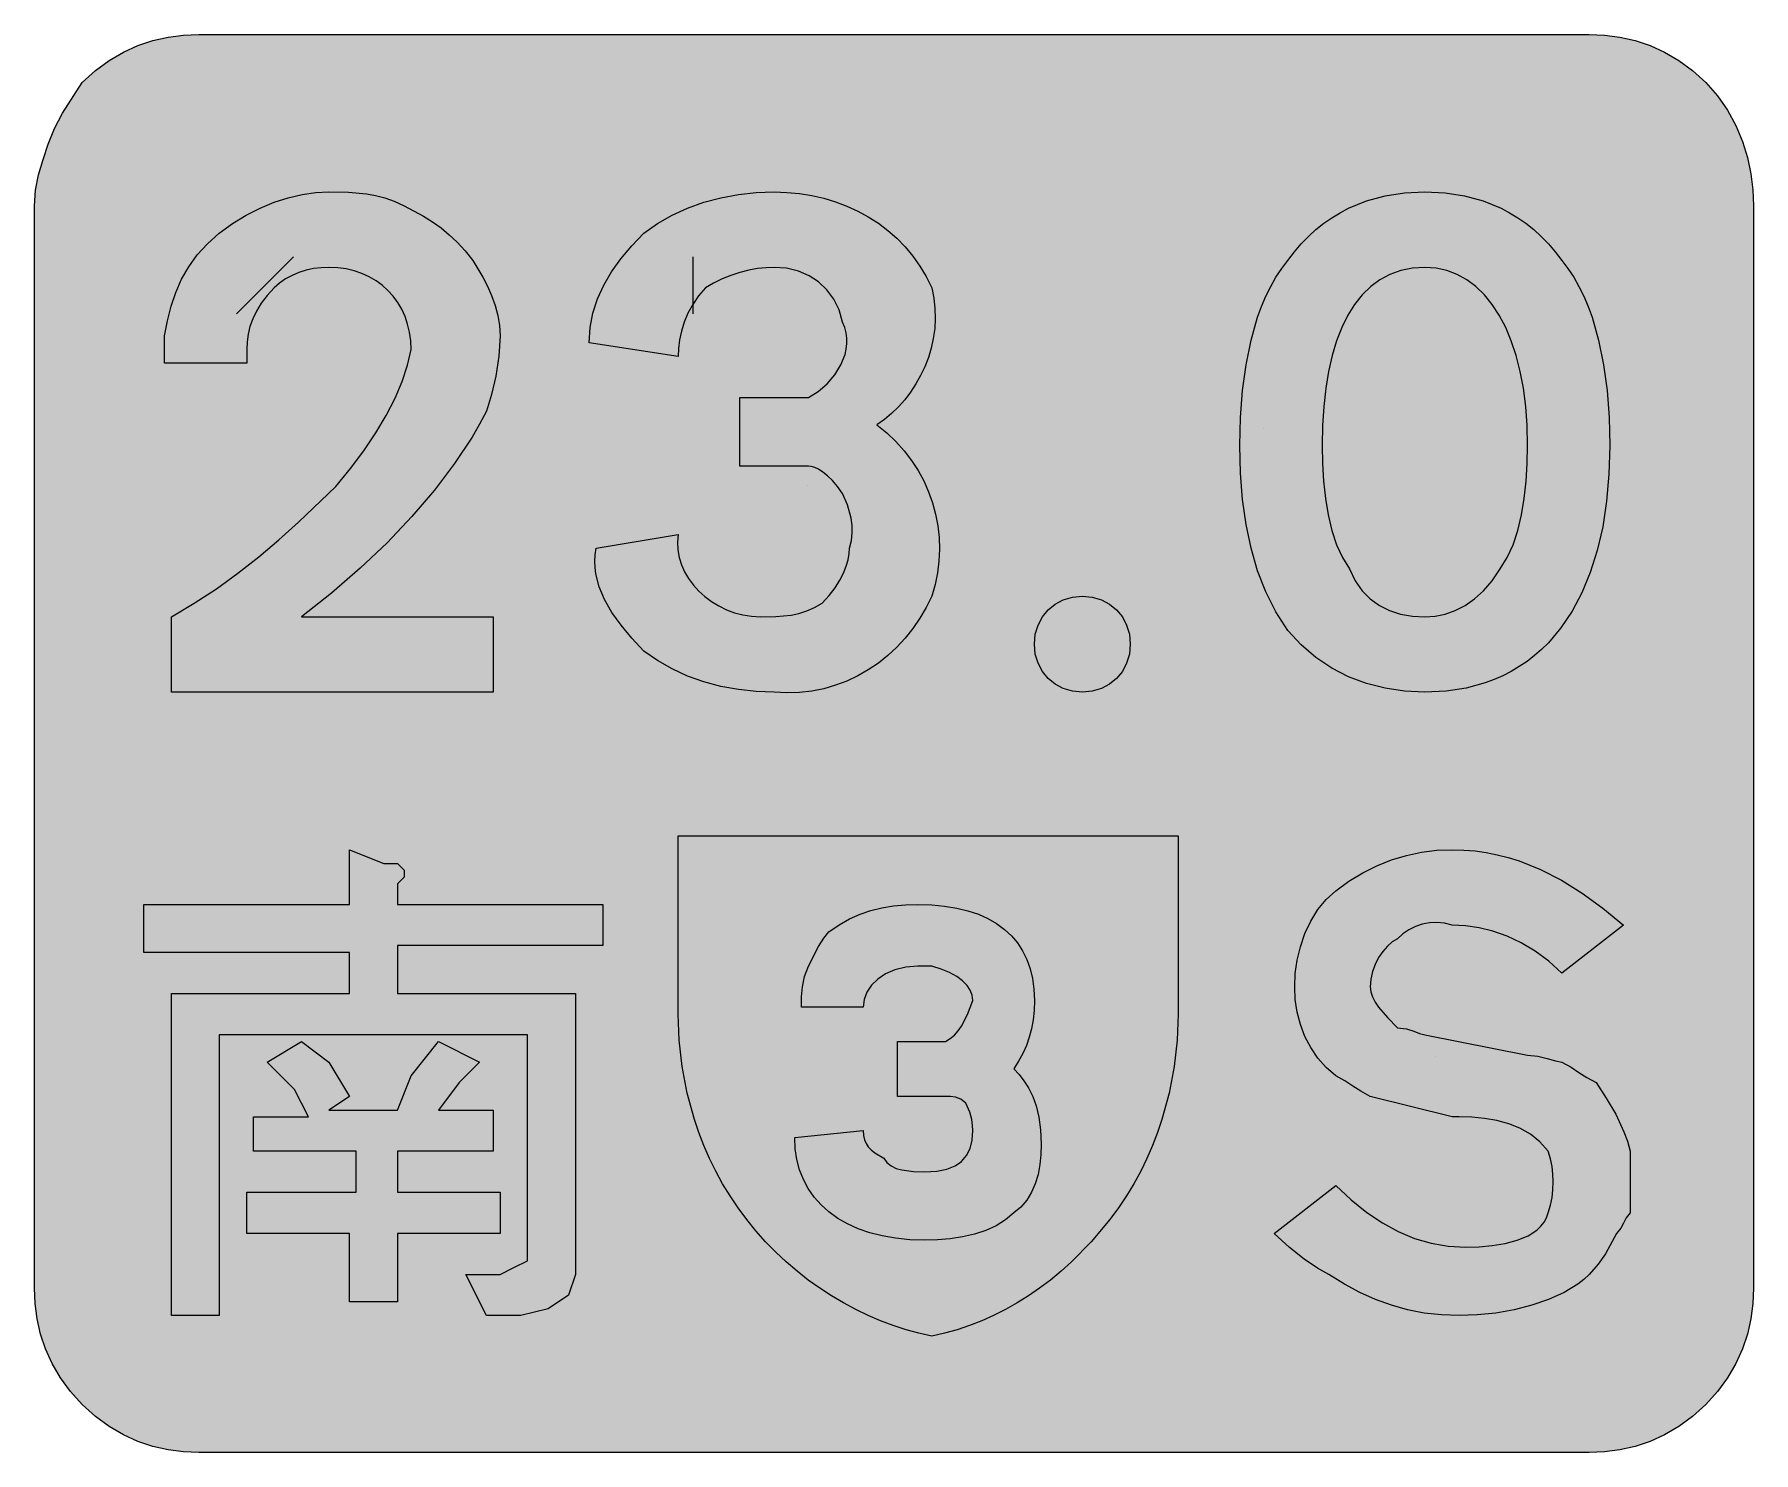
# Model space of a CAD drawing. Header units: metres. Extents: x 133 to 434, y 12 to 260.
import ezdxf

# ---------------------------------------------------------------- set-up
doc = ezdxf.new("R2010")
doc.units = ezdxf.units.M
for name, color, linetype, true_color in [('FILL_BLACK_000000', 7, 'Continuous', 0x000000), ('FILL_BLUE_0000FF', 7, 'Continuous', 0x0000ff), ('FILL_WHITE_FFFFFF', 7, 'Continuous', 0xffffff), ('FILL_YELLOW_FFFF00', 7, 'Continuous', 0xffff00), ('STROKE_WHITE_FFFFFF', 7, 'Continuous', 0xffffff)]:
    doc.layers.add(name, color=color, linetype=linetype, true_color=true_color)

msp = doc.modelspace()

# ---------------------------------------------------------------- hatches: boundary and pattern name
at = {"layer": 'FILL_BLACK_000000', "true_color": 0x000000}
h = msp.add_hatch(color=7, dxfattribs=at)
h.dxf.hatch_style = 1
h.paths.add_polyline_path([(286.42, 48.8), (283.94, 49.05), (281.6, 49.46), (279.41, 50.01), (277.38, 50.72), (275.51, 51.57), (273.8, 52.55), (272.25, 53.67), (270.87, 54.91), (269.67, 56.28), (268.64, 57.76), (267.79, 59.35), (267.12, 61.05), (266.64, 62.85), (266.35, 64.74), (266.25, 66.72), (278.25, 67.92), (278.31, 67.07), (278.48, 66.33), (278.76, 65.66), (279.15, 65.07), (279.66, 64.53), (280.28, 64.04), (281.85, 63.12), (282.41, 62.33), (283.14, 61.73), (284.02, 61.31), (285, 61.02), (287.08, 60.76), (289.05, 60.72), (291.13, 60.83), (292.89, 61.17), (294.34, 61.73), (295.5, 62.52), (296.37, 63.53), (296.98, 64.77), (297.34, 66.23), (297.45, 67.92), (297.43, 68.84), (297.3, 69.87), (296.94, 71.13), (296.25, 72.72), (295.35, 73.41), (294.45, 73.77), (293.55, 73.9), (292.65, 73.92), (284.25, 73.92), (284.25, 83.52), (292.65, 83.52), (293.5, 84.03), (294.24, 84.64), (294.91, 85.38), (295.5, 86.22), (296.53, 88.24), (297.45, 90.72), (297.34, 91.62), (297, 92.5), (296.44, 93.36), (295.65, 94.17), (294.64, 94.93), (293.4, 95.61), (291.94, 96.22), (290.25, 96.72), (287.85, 96.72), (285.71, 96.56), (283.82, 96.1), (282.18, 95.39), (280.8, 94.47), (279.71, 93.38), (278.91, 92.16), (278.42, 90.86), (278.25, 89.52), (267.45, 89.52), (267.47, 91.32), (267.6, 93.12), (267.96, 94.92), (268.65, 96.72), (270.45, 100.17), (271.35, 101.61), (272.25, 102.72), (274.05, 103.96), (275.87, 104.99), (277.71, 105.82), (279.6, 106.47), (281.54, 106.95), (283.56, 107.28), (285.65, 107.46), (287.85, 107.52), (290.25, 107.45), (292.52, 107.24), (294.63, 106.9), (296.61, 106.41), (298.43, 105.8), (300.11, 105.05), (301.63, 104.18), (303, 103.17), (304.22, 102.04), (305.28, 100.78), (306.18, 99.4), (306.92, 97.9), (307.5, 96.28), (307.91, 94.54), (308.17, 92.69), (308.25, 90.72), (308.19, 88.97), (308.03, 87.33), (307.74, 85.76), (307.35, 84.27), (306.84, 82.83), (306.23, 81.44), (305.49, 80.07), (304.65, 78.72), (305.55, 77.76), (306.41, 76.66), (307.22, 75.39), (307.95, 73.92), (308.56, 72.23), (309.04, 70.28), (309.34, 68.06), (309.45, 65.52), (309.39, 63.72), (309.21, 61.96), (308.88, 60.25), (308.4, 58.62), (307.75, 57.11), (306.92, 55.73), (305.89, 54.53), (304.65, 53.52), (303.19, 52.28), (301.54, 51.25), (299.71, 50.42), (297.75, 49.77), (295.67, 49.29), (293.51, 48.96), (291.3, 48.78), (289.05, 48.72), (286.42, 48.8)])
at = {"layer": 'FILL_BLUE_0000FF', "true_color": 0x0000ff}
h = msp.add_hatch(color=7, dxfattribs=at)
h.dxf.hatch_style = 1
h.paths.add_polyline_path([(405.45, 259.92), (408.15, 259.81), (410.83, 259.45), (413.49, 258.84), (416.1, 257.97), (418.66, 256.81), (421.14, 255.36), (423.55, 253.6), (425.85, 251.52), (427.93, 249.16), (429.69, 246.63), (431.14, 243.95), (432.3, 241.17), (433.17, 238.34), (433.78, 235.49), (434.14, 232.67), (434.25, 229.92), (434.25, 40.32), (434.14, 37.62), (433.78, 34.94), (433.17, 32.28), (432.3, 29.67), (431.14, 27.11), (429.69, 24.63), (427.93, 22.22), (425.85, 19.92), (423.55, 17.84), (421.14, 16.08), (418.66, 14.63), (416.1, 13.47), (413.49, 12.6), (410.83, 11.99), (408.15, 11.63), (405.45, 11.52), (161.85, 11.52), (159.15, 11.63), (156.47, 11.99), (153.81, 12.6), (151.2, 13.47), (148.64, 14.63), (146.16, 16.08), (143.75, 17.84), (141.45, 19.92), (139.37, 22.22), (137.61, 24.63), (136.16, 27.11), (135, 29.67), (134.13, 32.28), (133.52, 34.94), (133.16, 37.62), (133.05, 40.32), (133.05, 229.92), (133.26, 232.62), (133.8, 235.32), (134.57, 238.02), (135.45, 240.72), (136.56, 243.42), (138, 246.12), (141.45, 251.52), (143.75, 253.6), (146.16, 255.36), (148.64, 256.81), (151.2, 257.97), (153.81, 258.84), (156.47, 259.45), (159.15, 259.81), (161.85, 259.92), (405.45, 259.92)])
at = {"layer": 'FILL_WHITE_FFFFFF', "true_color": 0xffffff}
h = msp.add_hatch(color=7, dxfattribs=at)
h.dxf.hatch_style = 1
h.paths.add_polyline_path([(155.85, 202.32), (155.85, 207.12), (156.36, 209.76), (157.01, 212.29), (157.83, 214.71), (158.85, 217.02), (160.09, 219.21), (161.59, 221.29), (163.36, 223.26), (165.45, 225.12), (167.75, 226.81), (170.14, 228.27), (172.58, 229.51), (175.05, 230.52), (177.52, 231.31), (179.96, 231.87), (182.35, 232.21), (184.65, 232.32), (188.06, 232.28), (191.25, 232.02), (192.83, 231.73), (194.44, 231.31), (196.1, 230.71), (197.85, 229.92), (201.24, 228.08), (202.81, 227.09), (204.3, 226.02), (205.74, 224.83), (207.13, 223.51), (208.5, 222.01), (209.85, 220.32), (211.61, 217.41), (212.42, 215.83), (213.15, 214.17), (213.76, 212.46), (214.24, 210.7), (214.54, 208.92), (214.65, 207.12), (214.44, 203.54), (213.9, 200.07), (213.13, 196.83), (212.25, 193.92), (211.06, 191.66), (209.73, 189.37), (206.68, 184.75), (203.16, 180.1), (199.2, 175.47), (194.85, 170.89), (190.14, 166.41), (185.13, 162.08), (179.85, 157.92), (213.45, 157.92), (213.45, 144.72), (157.05, 144.72), (157.05, 157.92), (161.04, 160.28), (164.93, 162.83), (168.69, 165.56), (172.35, 168.42), (175.89, 171.4), (179.33, 174.46), (185.85, 180.72), (188.44, 183.87), (190.78, 187), (192.87, 190.11), (194.7, 193.17), (196.24, 196.18), (197.49, 199.11), (198.43, 201.97), (199.05, 204.72), (198.98, 206.27), (198.78, 207.75), (198.44, 209.17), (197.98, 210.51), (197.4, 211.78), (196.71, 212.97), (195.91, 214.07), (195, 215.07), (194, 215.98), (192.9, 216.78), (191.71, 217.47), (190.44, 218.05), (189.1, 218.51), (187.68, 218.85), (186.2, 219.05), (184.65, 219.12), (183.3, 219.06), (181.97, 218.89), (180.66, 218.61), (179.4, 218.22), (178.19, 217.71), (177.06, 217.09), (176, 216.36), (175.05, 215.52), (173.81, 214.17), (172.78, 212.82), (171.95, 211.47), (171.3, 210.12), (170.82, 208.77), (170.49, 207.42), (170.31, 206.07), (170.25, 204.72), (170.25, 202.32), (155.85, 202.32)])
h = msp.add_hatch(color=7, dxfattribs=at)
h.dxf.hatch_style = 1
h.paths.add_polyline_path([(256.65, 184.32), (256.65, 196.32), (266.25, 196.32), (267.45, 196.32), (268.65, 196.32), (270.38, 197.38), (271.95, 198.72), (273.29, 200.29), (274.35, 202.02), (275.07, 203.87), (275.29, 204.81), (275.4, 205.77), (275.4, 206.73), (275.28, 207.67), (275.03, 208.61), (274.65, 209.52), (274.04, 211.66), (273.11, 213.55), (271.91, 215.19), (270.45, 216.57), (268.77, 217.66), (266.89, 218.46), (264.84, 218.95), (262.65, 219.12), (261.25, 219.06), (259.76, 218.89), (258.22, 218.61), (256.65, 218.22), (255.08, 217.71), (253.54, 217.09), (252.05, 216.36), (250.65, 215.52), (249.41, 214.12), (248.38, 212.63), (247.55, 211.09), (246.9, 209.52), (246.42, 207.95), (246.09, 206.41), (245.91, 204.92), (245.85, 203.52), (230.25, 205.92), (230.42, 208.57), (230.91, 211.11), (231.71, 213.58), (232.8, 215.97), (234.18, 218.31), (235.82, 220.6), (237.71, 222.87), (239.85, 225.12), (242.21, 226.81), (244.76, 228.27), (247.49, 229.51), (250.35, 230.52), (253.33, 231.31), (256.39, 231.87), (259.5, 232.21), (262.65, 232.32), (264.88, 232.25), (267.08, 232.04), (269.24, 231.7), (271.35, 231.21), (273.4, 230.6), (275.39, 229.85), (277.31, 228.98), (279.15, 227.97), (280.91, 226.84), (282.57, 225.58), (284.14, 224.2), (285.6, 222.7), (286.95, 221.08), (288.18, 219.34), (289.28, 217.49), (290.25, 215.52), (290.62, 213.72), (290.82, 211.93), (290.87, 210.15), (290.78, 208.39), (290.54, 206.67), (290.17, 204.97), (289.67, 203.32), (289.05, 201.72), (288.32, 200.17), (287.48, 198.69), (286.55, 197.28), (285.53, 195.94), (284.42, 194.69), (283.23, 193.54), (281.97, 192.48), (280.65, 191.52), (282.38, 190.12), (283.97, 188.61), (285.41, 187), (286.71, 185.31), (287.86, 183.55), (288.86, 181.71), (289.7, 179.82), (290.4, 177.87), (290.94, 175.88), (291.33, 173.86), (291.55, 171.81), (291.62, 169.75), (291.52, 167.68), (291.26, 165.61), (290.84, 163.56), (290.25, 161.52), (289.28, 159.54), (288.18, 157.65), (286.95, 155.86), (285.6, 154.17), (284.14, 152.6), (282.57, 151.14), (280.91, 149.81), (279.15, 148.62), (277.31, 147.57), (275.39, 146.66), (273.4, 145.91), (271.35, 145.32), (269.24, 144.9), (267.08, 144.65), (264.88, 144.59), (262.65, 144.72), (259.5, 144.83), (256.39, 145.17), (253.33, 145.73), (250.35, 146.52), (247.49, 147.53), (244.76, 148.77), (242.21, 150.23), (239.85, 151.92), (237.72, 154.17), (235.84, 156.42), (234.24, 158.67), (232.95, 160.92), (232, 163.17), (231.41, 165.42), (231.27, 166.54), (231.22, 167.67), (231.28, 168.79), (231.45, 169.92), (245.85, 172.32), (245.72, 170.97), (245.78, 169.63), (246.01, 168.32), (246.41, 167.03), (246.97, 165.79), (247.66, 164.6), (248.5, 163.47), (249.45, 162.42), (250.52, 161.45), (251.69, 160.58), (252.95, 159.81), (254.29, 159.16), (255.7, 158.63), (257.17, 158.24), (258.69, 158), (260.25, 157.92), (262.95, 157.96), (265.65, 158.22), (267, 158.51), (268.35, 158.93), (269.7, 159.53), (271.05, 160.32), (272.29, 161.67), (273.32, 163), (274.15, 164.31), (274.8, 165.57), (275.28, 166.78), (275.61, 167.91), (275.79, 168.97), (275.85, 169.92), (276.19, 171.27), (276.34, 172.6), (276.31, 173.91), (276.15, 175.17), (275.51, 177.51), (274.65, 179.52), (273.75, 180.76), (272.87, 181.79), (272.01, 182.62), (271.2, 183.27), (270.44, 183.75), (269.76, 184.08), (269.15, 184.26), (268.65, 184.32), (256.65, 184.32)])
h = msp.add_hatch(color=7, dxfattribs=at)
h.dxf.hatch_style = 1
h.paths.add_polyline_path([(344.72, 197.54), (345.33, 202.07), (346.2, 206.37), (347.36, 210.38), (348.04, 212.27), (348.81, 214.08), (349.65, 215.79), (350.57, 217.4), (351.57, 218.91), (352.65, 220.32), (353.8, 221.84), (355.01, 223.25), (356.27, 224.55), (357.58, 225.74), (358.94, 226.83), (360.35, 227.81), (361.8, 228.69), (363.3, 229.47), (364.84, 230.15), (366.42, 230.74), (369.69, 231.63), (373.11, 232.15), (376.65, 232.32), (380.19, 232.15), (383.61, 231.63), (386.88, 230.74), (388.46, 230.15), (390, 229.47), (391.5, 228.69), (392.95, 227.81), (394.36, 226.83), (395.72, 225.74), (397.03, 224.55), (398.29, 223.25), (399.5, 221.84), (400.65, 220.32), (401.73, 218.91), (402.73, 217.4), (403.65, 215.79), (404.49, 214.08), (405.26, 212.27), (405.94, 210.38), (407.1, 206.37), (407.97, 202.07), (408.58, 197.54), (408.94, 192.81), (409.05, 187.92), (408.91, 182.89), (408.49, 178.14), (407.81, 173.68), (406.86, 169.53), (405.64, 165.67), (404.18, 162.12), (402.46, 158.89), (400.5, 155.97), (398.3, 153.38), (397.11, 152.2), (395.87, 151.11), (394.56, 150.1), (393.2, 149.18), (391.79, 148.34), (390.32, 147.59), (388.79, 146.92), (387.22, 146.34), (383.9, 145.44), (380.38, 144.9), (376.65, 144.72), (373.11, 144.89), (369.69, 145.39), (366.42, 146.24), (363.3, 147.42), (360.35, 148.94), (357.58, 150.79), (355.01, 152.99), (352.65, 155.52), (350.57, 158.78), (348.81, 162.27), (347.36, 165.98), (346.2, 169.92), (345.33, 174.08), (344.72, 178.47), (344.36, 183.08), (344.25, 187.92), (344.36, 192.81), (344.72, 197.54)])
h.paths.add_polyline_path([(380.23, 158.39), (381.99, 159), (383.7, 159.87), (385.36, 161.03), (386.94, 162.48), (388.45, 164.24), (389.85, 166.32), (391.09, 168.28), (392.12, 170.54), (392.95, 173.05), (393.6, 175.77), (394.08, 178.66), (394.41, 181.68), (394.59, 184.78), (394.65, 187.92), (394.57, 191.43), (394.32, 194.77), (393.91, 197.93), (393.36, 200.89), (392.65, 203.66), (391.8, 206.23), (390.82, 208.58), (389.7, 210.72), (388.46, 212.63), (387.09, 214.31), (385.61, 215.75), (384.02, 216.94), (382.32, 217.89), (380.52, 218.57), (378.63, 218.98), (376.65, 219.12), (374.47, 218.98), (372.43, 218.57), (370.53, 217.89), (368.78, 216.94), (367.16, 215.75), (365.68, 214.31), (364.35, 212.63), (363.15, 210.72), (362.1, 208.58), (361.18, 206.23), (360.41, 203.66), (359.78, 200.89), (359.28, 197.93), (358.93, 194.77), (358.72, 191.43), (358.65, 187.92), (358.71, 184.78), (358.89, 181.68), (359.22, 178.66), (359.7, 175.77), (360.35, 173.05), (361.18, 170.54), (362.21, 168.28), (363.45, 166.32), (364.46, 164.24), (365.68, 162.48), (367.1, 161.03), (368.7, 159.87), (370.47, 159), (372.39, 158.39), (374.46, 158.03), (376.65, 157.92), (378.45, 158.03), (380.23, 158.39)], flags=16)
h = msp.add_hatch(color=7, dxfattribs=at)
h.dxf.hatch_style = 1
h.paths.add_polyline_path([(324.89, 151.38), (324.41, 149.78), (323.66, 148.35), (322.65, 147.12), (321.42, 146.11), (319.99, 145.36), (318.39, 144.88), (316.65, 144.72), (314.91, 144.88), (313.31, 145.36), (311.88, 146.11), (310.65, 147.12), (309.64, 148.35), (308.89, 149.78), (308.41, 151.38), (308.25, 153.12), (308.41, 154.86), (308.89, 156.46), (309.64, 157.89), (310.65, 159.12), (311.88, 160.13), (313.31, 160.88), (314.91, 161.36), (316.65, 161.52), (318.39, 161.36), (319.99, 160.88), (321.42, 160.13), (322.65, 159.12), (323.66, 157.89), (324.41, 156.46), (324.89, 154.86), (325.05, 153.12), (324.89, 151.38)])
h = msp.add_hatch(color=7, dxfattribs=at)
h.dxf.hatch_style = 1
h.paths.add_polyline_path([(194.25, 114.72), (196.65, 114.72), (197.85, 113.52), (197.85, 112.32), (196.65, 111.12), (196.65, 107.52), (232.65, 107.52), (232.65, 100.32), (196.65, 100.32), (196.65, 91.92), (227.85, 91.92), (227.85, 46.32), (227.85, 42.72), (226.65, 39.12), (223.05, 36.72), (218.25, 35.52), (212.25, 35.52), (208.65, 42.72), (214.65, 42.72), (217.05, 43.92), (219.45, 45.12), (219.45, 46.32), (219.45, 48.72), (219.45, 84.72), (165.45, 84.72), (165.45, 35.52), (157.05, 35.52), (157.05, 91.92), (188.25, 91.92), (188.25, 99.12), (152.25, 99.12), (152.25, 107.52), (188.25, 107.52), (188.25, 117.12), (194.25, 114.72)])
h = msp.add_hatch(color=7, dxfattribs=at)
h.dxf.hatch_style = 1
h.paths.add_polyline_path([(394.65, 81.12), (396.43, 80.93), (398.1, 80.52), (399.54, 80.11), (400.65, 79.92), (402.26, 79.02), (403.65, 78.12), (405.04, 77.22), (406.65, 76.32), (408.43, 73.6), (410.1, 70.77), (411.54, 67.71), (412.15, 66.07), (412.65, 64.32), (412.65, 61.92), (412.65, 60.72), (412.65, 59.52), (412.65, 58.32), (412.65, 57.12), (412.65, 53.52), (411.94, 52.62), (411.45, 51.72), (410.96, 50.82), (410.25, 49.92), (408.3, 46.32), (407.04, 44.52), (405.45, 42.72), (404.5, 41.85), (403.44, 41.03), (401.04, 39.57), (398.34, 38.33), (395.4, 37.32), (392.29, 36.53), (389.08, 35.97), (385.84, 35.63), (382.65, 35.52), (379.55, 35.63), (376.56, 35.97), (373.64, 36.53), (370.8, 37.32), (368.01, 38.33), (365.27, 39.57), (362.55, 41.03), (359.85, 42.72), (357.84, 43.84), (355.5, 45.42), (352.93, 47.44), (350.25, 49.92), (361.05, 58.32), (363.75, 55.79), (366.47, 53.59), (369.21, 51.74), (372, 50.22), (374.84, 49.04), (377.76, 48.19), (380.75, 47.69), (383.85, 47.52), (386.14, 47.58), (388.46, 47.78), (390.73, 48.15), (392.85, 48.72), (394.75, 49.51), (395.59, 50), (396.34, 50.56), (396.99, 51.18), (397.53, 51.88), (397.96, 52.66), (398.25, 53.52), (398.64, 54.87), (398.93, 56.22), (399.09, 57.57), (399.15, 58.92), (399.09, 60.27), (398.93, 61.62), (398.64, 62.97), (398.25, 64.32), (396.79, 65.96), (395.14, 67.28), (393.31, 68.33), (391.35, 69.12), (389.27, 69.69), (387.11, 70.06), (384.9, 70.26), (382.65, 70.32), (381.45, 70.32), (367.05, 73.92), (365.44, 74.82), (364.05, 75.72), (362.66, 76.62), (361.05, 77.52), (359.36, 78.98), (357.9, 80.63), (356.66, 82.46), (355.65, 84.42), (354.86, 86.5), (354.3, 88.66), (353.96, 90.87), (353.85, 93.12), (353.96, 95.42), (354.3, 97.77), (354.86, 100.12), (355.65, 102.42), (356.66, 104.6), (357.9, 106.62), (359.36, 108.41), (361.05, 109.92), (363.35, 111.61), (365.76, 113.07), (368.24, 114.31), (370.8, 115.32), (373.41, 116.11), (376.07, 116.67), (378.75, 117.01), (381.45, 117.12), (383.46, 117.06), (385.45, 116.9), (387.41, 116.62), (389.34, 116.24), (391.26, 115.75), (393.16, 115.16), (396.9, 113.67), (400.59, 111.79), (404.23, 109.53), (407.85, 106.9), (411.45, 103.92), (400.65, 95.52), (398.35, 97.6), (395.96, 99.36), (393.52, 100.81), (391.05, 101.97), (388.58, 102.84), (386.14, 103.45), (383.75, 103.81), (381.45, 103.92), (380.1, 104.26), (378.77, 104.39), (377.46, 104.32), (376.2, 104.07), (374.99, 103.65), (373.86, 103.08), (372.8, 102.36), (371.85, 101.52), (370.95, 100.96), (370.09, 100.21), (369.28, 99.28), (368.55, 98.22), (367.94, 97.04), (367.46, 95.78), (367.16, 94.47), (367.05, 93.12), (367.16, 92.22), (367.46, 91.32), (367.94, 90.42), (368.55, 89.52), (370.09, 87.72), (371.85, 85.92), (373.44, 85.73), (374.7, 85.32), (375.73, 84.91), (376.65, 84.72), (394.65, 81.12)])
h = msp.add_hatch(color=7, dxfattribs=at)
h.dxf.hatch_style = 1
h.paths.add_polyline_path([(184.65, 79.92), (188.25, 73.92), (184.65, 71.52), (196.65, 71.52), (199.05, 77.52), (203.85, 83.52), (211.05, 79.92), (207.45, 76.32), (203.85, 71.52), (213.45, 71.52), (213.45, 64.32), (196.65, 64.32), (196.65, 57.12), (214.65, 57.12), (214.65, 49.92), (196.65, 49.92), (196.65, 37.92), (188.25, 37.92), (188.25, 49.92), (170.25, 49.92), (170.25, 57.12), (189.45, 57.12), (189.45, 64.32), (171.45, 64.32), (171.45, 70.32), (181.05, 70.32), (178.65, 75.12), (173.85, 79.92), (179.85, 83.52), (184.65, 79.92)])
at = {"layer": 'FILL_YELLOW_FFFF00', "true_color": 0xffff00}
h = msp.add_hatch(color=7, dxfattribs=at)
h.dxf.hatch_style = 1
h.paths.add_polyline_path([(288, 32.43), (285.76, 33.04), (283.52, 33.77), (281.31, 34.6), (279.11, 35.54), (276.94, 36.58), (274.8, 37.73), (272.7, 38.97), (270.64, 40.31), (268.63, 41.75), (266.67, 43.29), (264.77, 44.91), (262.93, 46.63), (261.16, 48.44), (259.47, 50.34), (257.85, 52.32), (256.33, 54.37), (254.92, 56.48), (253.62, 58.62), (252.43, 60.81), (251.34, 63.04), (250.36, 65.29), (249.48, 67.57), (248.7, 69.87), (247.43, 74.5), (246.54, 79.15), (246.02, 83.77), (245.85, 88.32), (245.85, 119.52), (333.45, 119.52), (333.45, 88.32), (333.28, 83.77), (332.76, 79.15), (331.87, 74.5), (330.6, 69.87), (329.82, 67.57), (328.94, 65.29), (327.96, 63.04), (326.87, 60.81), (325.68, 58.62), (324.38, 56.48), (322.97, 54.37), (321.45, 52.32), (318.19, 48.44), (314.72, 44.91), (312.91, 43.29), (311.05, 41.75), (309.15, 40.31), (307.2, 38.97), (305.21, 37.73), (303.18, 36.58), (301.11, 35.54), (299.01, 34.6), (296.87, 33.77), (294.69, 33.04), (292.49, 32.43), (290.25, 31.92), (288, 32.43)])

# ---------------------------------------------------------------- linework, layer by layer
at = {"layer": 'FILL_BLACK_000000', "lineweight": 0, "true_color": 0x000000}
msp.add_lwpolyline([(286.42, 48.8), (283.94, 49.05), (281.6, 49.46), (279.41, 50.01), (277.38, 50.72), (275.51, 51.57), (273.8, 52.55), (272.25, 53.67), (270.87, 54.91), (269.67, 56.28), (268.64, 57.76), (267.79, 59.35), (267.12, 61.05), (266.64, 62.85), (266.35, 64.74), (266.25, 66.72), (278.25, 67.92), (278.31, 67.07), (278.48, 66.33), (278.76, 65.66), (279.15, 65.07), (279.66, 64.53), (280.28, 64.04), (281.85, 63.12), (282.41, 62.33), (283.14, 61.73), (284.02, 61.31), (285, 61.02), (287.08, 60.76), (289.05, 60.72), (291.13, 60.83), (292.89, 61.17), (294.34, 61.73), (295.5, 62.52), (296.37, 63.53), (296.98, 64.77), (297.34, 66.23), (297.45, 67.92), (297.43, 68.84), (297.3, 69.87), (296.94, 71.13), (296.25, 72.72), (295.35, 73.41), (294.45, 73.77), (293.55, 73.9), (292.65, 73.92), (284.25, 73.92), (284.25, 83.52), (292.65, 83.52), (293.5, 84.03), (294.24, 84.64), (294.91, 85.38), (295.5, 86.22), (296.53, 88.24), (297.45, 90.72), (297.34, 91.62), (297, 92.5), (296.44, 93.36), (295.65, 94.17), (294.64, 94.93), (293.4, 95.61), (291.94, 96.22), (290.25, 96.72), (287.85, 96.72), (285.71, 96.56), (283.82, 96.1), (282.18, 95.39), (280.8, 94.47), (279.71, 93.38), (278.91, 92.16), (278.42, 90.86), (278.25, 89.52), (267.45, 89.52), (267.47, 91.32), (267.6, 93.12), (267.96, 94.92), (268.65, 96.72), (270.45, 100.17), (271.35, 101.61), (272.25, 102.72), (274.05, 103.96), (275.87, 104.99), (277.71, 105.82), (279.6, 106.47), (281.54, 106.95), (283.56, 107.28), (285.65, 107.46), (287.85, 107.52), (290.25, 107.45), (292.52, 107.24), (294.63, 106.9), (296.61, 106.41), (298.43, 105.8), (300.11, 105.05), (301.63, 104.18), (303, 103.17), (304.22, 102.04), (305.28, 100.78), (306.18, 99.4), (306.92, 97.9), (307.5, 96.28), (307.91, 94.54), (308.17, 92.69), (308.25, 90.72), (308.19, 88.97), (308.03, 87.33), (307.74, 85.76), (307.35, 84.27), (306.84, 82.83), (306.23, 81.44), (305.49, 80.07), (304.65, 78.72), (305.55, 77.76), (306.41, 76.66), (307.22, 75.39), (307.95, 73.92), (308.56, 72.23), (309.04, 70.28), (309.34, 68.06), (309.45, 65.52), (309.39, 63.72), (309.21, 61.96), (308.88, 60.25), (308.4, 58.62), (307.75, 57.11), (306.92, 55.73), (305.89, 54.53), (304.65, 53.52), (303.19, 52.28), (301.54, 51.25), (299.71, 50.42), (297.75, 49.77), (295.67, 49.29), (293.51, 48.96), (291.3, 48.78), (289.05, 48.72)], close=True, dxfattribs=at)
at = {"layer": 'FILL_BLUE_0000FF', "lineweight": 0, "true_color": 0x0000ff}
msp.add_lwpolyline([(405.45, 259.92), (408.15, 259.81), (410.83, 259.45), (413.49, 258.84), (416.1, 257.97), (418.66, 256.81), (421.14, 255.36), (423.55, 253.6), (425.85, 251.52), (427.93, 249.16), (429.69, 246.63), (431.14, 243.95), (432.3, 241.17), (433.17, 238.34), (433.78, 235.49), (434.14, 232.67), (434.25, 229.92), (434.25, 40.32), (434.14, 37.62), (433.78, 34.94), (433.17, 32.28), (432.3, 29.67), (431.14, 27.11), (429.69, 24.63), (427.93, 22.22), (425.85, 19.92), (423.55, 17.84), (421.14, 16.08), (418.66, 14.63), (416.1, 13.47), (413.49, 12.6), (410.83, 11.99), (408.15, 11.63), (405.45, 11.52), (161.85, 11.52), (159.15, 11.63), (156.47, 11.99), (153.81, 12.6), (151.2, 13.47), (148.64, 14.63), (146.16, 16.08), (143.75, 17.84), (141.45, 19.92), (139.37, 22.22), (137.61, 24.63), (136.16, 27.11), (135, 29.67), (134.13, 32.28), (133.52, 34.94), (133.16, 37.62), (133.05, 40.32), (133.05, 229.92), (133.26, 232.62), (133.8, 235.32), (134.57, 238.02), (135.45, 240.72), (136.56, 243.42), (138, 246.12), (141.45, 251.52), (143.75, 253.6), (146.16, 255.36), (148.64, 256.81), (151.2, 257.97), (153.81, 258.84), (156.47, 259.45), (159.15, 259.81), (161.85, 259.92)], close=True, dxfattribs=at)
at = {"layer": 'FILL_WHITE_FFFFFF', "lineweight": 0, "true_color": 0xffffff}
for points in [[(155.85, 202.32), (155.85, 207.12), (156.36, 209.76), (157.01, 212.29), (157.83, 214.71), (158.85, 217.02), (160.09, 219.21), (161.59, 221.29), (163.36, 223.26), (165.45, 225.12), (167.75, 226.81), (170.14, 228.27), (172.58, 229.51), (175.05, 230.52), (177.52, 231.31), (179.96, 231.87), (182.35, 232.21), (184.65, 232.32), (188.06, 232.28), (191.25, 232.02), (192.83, 231.73), (194.44, 231.31), (196.1, 230.71), (197.85, 229.92), (201.24, 228.08), (202.81, 227.09), (204.3, 226.02), (205.74, 224.83), (207.13, 223.51), (208.5, 222.01), (209.85, 220.32), (211.61, 217.41), (212.42, 215.83), (213.15, 214.17), (213.76, 212.46), (214.24, 210.7), (214.54, 208.92), (214.65, 207.12), (214.44, 203.54), (213.9, 200.07), (213.13, 196.83), (212.25, 193.92), (211.06, 191.66), (209.73, 189.37), (206.68, 184.75), (203.16, 180.1), (199.2, 175.47), (194.85, 170.89), (190.14, 166.41), (185.13, 162.08), (179.85, 157.92), (213.45, 157.92), (213.45, 144.72), (157.05, 144.72), (157.05, 157.92), (161.04, 160.28), (164.93, 162.83), (168.69, 165.56), (172.35, 168.42), (175.89, 171.4), (179.33, 174.46), (185.85, 180.72), (188.44, 183.87), (190.78, 187), (192.87, 190.11), (194.7, 193.17), (196.24, 196.18), (197.49, 199.11), (198.43, 201.97), (199.05, 204.72), (198.98, 206.27), (198.78, 207.75), (198.44, 209.17), (197.98, 210.51), (197.4, 211.78), (196.71, 212.97), (195.91, 214.07), (195, 215.07), (194, 215.98), (192.9, 216.78), (191.71, 217.47), (190.44, 218.05), (189.1, 218.51), (187.68, 218.85), (186.2, 219.05), (184.65, 219.12), (183.3, 219.06), (181.97, 218.89), (180.66, 218.61), (179.4, 218.22), (178.19, 217.71), (177.06, 217.09), (176, 216.36), (175.05, 215.52), (173.81, 214.17), (172.78, 212.82), (171.95, 211.47), (171.3, 210.12), (170.82, 208.77), (170.49, 207.42), (170.31, 206.07), (170.25, 204.72), (170.25, 202.32)], [(256.65, 184.32), (256.65, 196.32), (266.25, 196.32), (267.45, 196.32), (268.65, 196.32), (270.38, 197.38), (271.95, 198.72), (273.29, 200.29), (274.35, 202.02), (275.07, 203.87), (275.29, 204.81), (275.4, 205.77), (275.4, 206.73), (275.28, 207.67), (275.03, 208.61), (274.65, 209.52), (274.04, 211.66), (273.11, 213.55), (271.91, 215.19), (270.45, 216.57), (268.77, 217.66), (266.89, 218.46), (264.84, 218.95), (262.65, 219.12), (261.25, 219.06), (259.76, 218.89), (258.22, 218.61), (256.65, 218.22), (255.08, 217.71), (253.54, 217.09), (252.05, 216.36), (250.65, 215.52), (249.41, 214.12), (248.38, 212.63), (247.55, 211.09), (246.9, 209.52), (246.42, 207.95), (246.09, 206.41), (245.91, 204.92), (245.85, 203.52), (230.25, 205.92), (230.42, 208.57), (230.91, 211.11), (231.71, 213.58), (232.8, 215.97), (234.18, 218.31), (235.82, 220.6), (237.71, 222.87), (239.85, 225.12), (242.21, 226.81), (244.76, 228.27), (247.49, 229.51), (250.35, 230.52), (253.33, 231.31), (256.39, 231.87), (259.5, 232.21), (262.65, 232.32), (264.88, 232.25), (267.08, 232.04), (269.24, 231.7), (271.35, 231.21), (273.4, 230.6), (275.39, 229.85), (277.31, 228.98), (279.15, 227.97), (280.91, 226.84), (282.57, 225.58), (284.14, 224.2), (285.6, 222.7), (286.95, 221.08), (288.18, 219.34), (289.28, 217.49), (290.25, 215.52), (290.62, 213.72), (290.82, 211.93), (290.87, 210.15), (290.78, 208.39), (290.54, 206.67), (290.17, 204.97), (289.67, 203.32), (289.05, 201.72), (288.32, 200.17), (287.48, 198.69), (286.55, 197.28), (285.53, 195.94), (284.42, 194.69), (283.23, 193.54), (281.97, 192.48), (280.65, 191.52), (282.38, 190.12), (283.97, 188.61), (285.41, 187), (286.71, 185.31), (287.86, 183.55), (288.86, 181.71), (289.7, 179.82), (290.4, 177.87), (290.94, 175.88), (291.33, 173.86), (291.55, 171.81), (291.62, 169.75), (291.52, 167.68), (291.26, 165.61), (290.84, 163.56), (290.25, 161.52), (289.28, 159.54), (288.18, 157.65), (286.95, 155.86), (285.6, 154.17), (284.14, 152.6), (282.57, 151.14), (280.91, 149.81), (279.15, 148.62), (277.31, 147.57), (275.39, 146.66), (273.4, 145.91), (271.35, 145.32), (269.24, 144.9), (267.08, 144.65), (264.88, 144.59), (262.65, 144.72), (259.5, 144.83), (256.39, 145.17), (253.33, 145.73), (250.35, 146.52), (247.49, 147.53), (244.76, 148.77), (242.21, 150.23), (239.85, 151.92), (237.72, 154.17), (235.84, 156.42), (234.24, 158.67), (232.95, 160.92), (232, 163.17), (231.41, 165.42), (231.27, 166.54), (231.22, 167.67), (231.28, 168.79), (231.45, 169.92), (245.85, 172.32), (245.72, 170.97), (245.78, 169.63), (246.01, 168.32), (246.41, 167.03), (246.97, 165.79), (247.66, 164.6), (248.5, 163.47), (249.45, 162.42), (250.52, 161.45), (251.69, 160.58), (252.95, 159.81), (254.29, 159.16), (255.7, 158.63), (257.17, 158.24), (258.69, 158), (260.25, 157.92), (262.95, 157.96), (265.65, 158.22), (267, 158.51), (268.35, 158.93), (269.7, 159.53), (271.05, 160.32), (272.29, 161.67), (273.32, 163), (274.15, 164.31), (274.8, 165.57), (275.28, 166.78), (275.61, 167.91), (275.79, 168.97), (275.85, 169.92), (276.19, 171.27), (276.34, 172.6), (276.31, 173.91), (276.15, 175.17), (275.51, 177.51), (274.65, 179.52), (273.75, 180.76), (272.87, 181.79), (272.01, 182.62), (271.2, 183.27), (270.44, 183.75), (269.76, 184.08), (269.15, 184.26), (268.65, 184.32)], [(344.72, 197.54), (345.33, 202.07), (346.2, 206.37), (347.36, 210.38), (348.04, 212.27), (348.81, 214.08), (349.65, 215.79), (350.57, 217.4), (351.57, 218.91), (352.65, 220.32), (353.8, 221.84), (355.01, 223.25), (356.27, 224.55), (357.58, 225.74), (358.94, 226.83), (360.35, 227.81), (361.8, 228.69), (363.3, 229.47), (364.84, 230.15), (366.42, 230.74), (369.69, 231.63), (373.11, 232.15), (376.65, 232.32), (380.19, 232.15), (383.61, 231.63), (386.88, 230.74), (388.46, 230.15), (390, 229.47), (391.5, 228.69), (392.95, 227.81), (394.36, 226.83), (395.72, 225.74), (397.03, 224.55), (398.29, 223.25), (399.5, 221.84), (400.65, 220.32), (401.73, 218.91), (402.73, 217.4), (403.65, 215.79), (404.49, 214.08), (405.26, 212.27), (405.94, 210.38), (407.1, 206.37), (407.97, 202.07), (408.58, 197.54), (408.94, 192.81), (409.05, 187.92), (408.91, 182.89), (408.49, 178.14), (407.81, 173.68), (406.86, 169.53), (405.64, 165.67), (404.18, 162.12), (402.46, 158.89), (400.5, 155.97), (398.3, 153.38), (397.11, 152.2), (395.87, 151.11), (394.56, 150.1), (393.2, 149.18), (391.79, 148.34), (390.32, 147.59), (388.79, 146.92), (387.22, 146.34), (383.9, 145.44), (380.38, 144.9), (376.65, 144.72), (373.11, 144.89), (369.69, 145.39), (366.42, 146.24), (363.3, 147.42), (360.35, 148.94), (357.58, 150.79), (355.01, 152.99), (352.65, 155.52), (350.57, 158.78), (348.81, 162.27), (347.36, 165.98), (346.2, 169.92), (345.33, 174.08), (344.72, 178.47), (344.36, 183.08), (344.25, 187.92), (344.36, 192.81)], [(380.23, 158.39), (381.99, 159), (383.7, 159.87), (385.36, 161.03), (386.94, 162.48), (388.45, 164.24), (389.85, 166.32), (391.09, 168.28), (392.12, 170.54), (392.95, 173.05), (393.6, 175.77), (394.08, 178.66), (394.41, 181.68), (394.59, 184.78), (394.65, 187.92), (394.57, 191.43), (394.32, 194.77), (393.91, 197.93), (393.36, 200.89), (392.65, 203.66), (391.8, 206.23), (390.82, 208.58), (389.7, 210.72), (388.46, 212.63), (387.09, 214.31), (385.61, 215.75), (384.02, 216.94), (382.32, 217.89), (380.52, 218.57), (378.63, 218.98), (376.65, 219.12), (374.47, 218.98), (372.43, 218.57), (370.53, 217.89), (368.78, 216.94), (367.16, 215.75), (365.68, 214.31), (364.35, 212.63), (363.15, 210.72), (362.1, 208.58), (361.18, 206.23), (360.41, 203.66), (359.78, 200.89), (359.28, 197.93), (358.93, 194.77), (358.72, 191.43), (358.65, 187.92), (358.71, 184.78), (358.89, 181.68), (359.22, 178.66), (359.7, 175.77), (360.35, 173.05), (361.18, 170.54), (362.21, 168.28), (363.45, 166.32), (364.46, 164.24), (365.68, 162.48), (367.1, 161.03), (368.7, 159.87), (370.47, 159), (372.39, 158.39), (374.46, 158.03), (376.65, 157.92), (378.45, 158.03)], [(324.89, 151.38), (324.41, 149.78), (323.66, 148.35), (322.65, 147.12), (321.42, 146.11), (319.99, 145.36), (318.39, 144.88), (316.65, 144.72), (314.91, 144.88), (313.31, 145.36), (311.88, 146.11), (310.65, 147.12), (309.64, 148.35), (308.89, 149.78), (308.41, 151.38), (308.25, 153.12), (308.41, 154.86), (308.89, 156.46), (309.64, 157.89), (310.65, 159.12), (311.88, 160.13), (313.31, 160.88), (314.91, 161.36), (316.65, 161.52), (318.39, 161.36), (319.99, 160.88), (321.42, 160.13), (322.65, 159.12), (323.66, 157.89), (324.41, 156.46), (324.89, 154.86), (325.05, 153.12)], [(194.25, 114.72), (196.65, 114.72), (197.85, 113.52), (197.85, 112.32), (196.65, 111.12), (196.65, 107.52), (232.65, 107.52), (232.65, 100.32), (196.65, 100.32), (196.65, 91.92), (227.85, 91.92), (227.85, 46.32), (227.85, 42.72), (226.65, 39.12), (223.05, 36.72), (218.25, 35.52), (212.25, 35.52), (208.65, 42.72), (214.65, 42.72), (217.05, 43.92), (219.45, 45.12), (219.45, 46.32), (219.45, 48.72), (219.45, 84.72), (165.45, 84.72), (165.45, 35.52), (157.05, 35.52), (157.05, 91.92), (188.25, 91.92), (188.25, 99.12), (152.25, 99.12), (152.25, 107.52), (188.25, 107.52), (188.25, 117.12)], [(394.65, 81.12), (396.43, 80.93), (398.1, 80.52), (399.54, 80.11), (400.65, 79.92), (402.26, 79.02), (403.65, 78.12), (405.04, 77.22), (406.65, 76.32), (408.43, 73.6), (410.1, 70.77), (411.54, 67.71), (412.15, 66.07), (412.65, 64.32), (412.65, 61.92), (412.65, 60.72), (412.65, 59.52), (412.65, 58.32), (412.65, 57.12), (412.65, 53.52), (411.94, 52.62), (411.45, 51.72), (410.96, 50.82), (410.25, 49.92), (408.3, 46.32), (407.04, 44.52), (405.45, 42.72), (404.5, 41.85), (403.44, 41.03), (401.04, 39.57), (398.34, 38.33), (395.4, 37.32), (392.29, 36.53), (389.08, 35.97), (385.84, 35.63), (382.65, 35.52), (379.55, 35.63), (376.56, 35.97), (373.64, 36.53), (370.8, 37.32), (368.01, 38.33), (365.27, 39.57), (362.55, 41.03), (359.85, 42.72), (357.84, 43.84), (355.5, 45.42), (352.93, 47.44), (350.25, 49.92), (361.05, 58.32), (363.75, 55.79), (366.47, 53.59), (369.21, 51.74), (372, 50.22), (374.84, 49.04), (377.76, 48.19), (380.75, 47.69), (383.85, 47.52), (386.14, 47.58), (388.46, 47.78), (390.73, 48.15), (392.85, 48.72), (394.75, 49.51), (395.59, 50), (396.34, 50.56), (396.99, 51.18), (397.53, 51.88), (397.96, 52.66), (398.25, 53.52), (398.64, 54.87), (398.93, 56.22), (399.09, 57.57), (399.15, 58.92), (399.09, 60.27), (398.93, 61.62), (398.64, 62.97), (398.25, 64.32), (396.79, 65.96), (395.14, 67.28), (393.31, 68.33), (391.35, 69.12), (389.27, 69.69), (387.11, 70.06), (384.9, 70.26), (382.65, 70.32), (381.45, 70.32), (367.05, 73.92), (365.44, 74.82), (364.05, 75.72), (362.66, 76.62), (361.05, 77.52), (359.36, 78.98), (357.9, 80.63), (356.66, 82.46), (355.65, 84.42), (354.86, 86.5), (354.3, 88.66), (353.96, 90.87), (353.85, 93.12), (353.96, 95.42), (354.3, 97.77), (354.86, 100.12), (355.65, 102.42), (356.66, 104.6), (357.9, 106.62), (359.36, 108.41), (361.05, 109.92), (363.35, 111.61), (365.76, 113.07), (368.24, 114.31), (370.8, 115.32), (373.41, 116.11), (376.07, 116.67), (378.75, 117.01), (381.45, 117.12), (383.46, 117.06), (385.45, 116.9), (387.41, 116.62), (389.34, 116.24), (391.26, 115.75), (393.16, 115.16), (396.9, 113.67), (400.59, 111.79), (404.23, 109.53), (407.85, 106.9), (411.45, 103.92), (400.65, 95.52), (398.35, 97.6), (395.96, 99.36), (393.52, 100.81), (391.05, 101.97), (388.58, 102.84), (386.14, 103.45), (383.75, 103.81), (381.45, 103.92), (380.1, 104.26), (378.77, 104.39), (377.46, 104.32), (376.2, 104.07), (374.99, 103.65), (373.86, 103.08), (372.8, 102.36), (371.85, 101.52), (370.95, 100.96), (370.09, 100.21), (369.28, 99.28), (368.55, 98.22), (367.94, 97.04), (367.46, 95.78), (367.16, 94.47), (367.05, 93.12), (367.16, 92.22), (367.46, 91.32), (367.94, 90.42), (368.55, 89.52), (370.09, 87.72), (371.85, 85.92), (373.44, 85.73), (374.7, 85.32), (375.73, 84.91), (376.65, 84.72)], [(184.65, 79.92), (188.25, 73.92), (184.65, 71.52), (196.65, 71.52), (199.05, 77.52), (203.85, 83.52), (211.05, 79.92), (207.45, 76.32), (203.85, 71.52), (213.45, 71.52), (213.45, 64.32), (196.65, 64.32), (196.65, 57.12), (214.65, 57.12), (214.65, 49.92), (196.65, 49.92), (196.65, 37.92), (188.25, 37.92), (188.25, 49.92), (170.25, 49.92), (170.25, 57.12), (189.45, 57.12), (189.45, 64.32), (171.45, 64.32), (171.45, 70.32), (181.05, 70.32), (178.65, 75.12), (173.85, 79.92), (179.85, 83.52)]]:
    msp.add_lwpolyline(points, close=True, dxfattribs=at)
at = {"layer": 'FILL_YELLOW_FFFF00', "lineweight": 0, "true_color": 0xffff00}
msp.add_lwpolyline([(288, 32.43), (285.76, 33.04), (283.52, 33.77), (281.31, 34.6), (279.11, 35.54), (276.94, 36.58), (274.8, 37.73), (272.7, 38.97), (270.64, 40.31), (268.63, 41.75), (266.67, 43.29), (264.77, 44.91), (262.93, 46.63), (261.16, 48.44), (259.47, 50.34), (257.85, 52.32), (256.33, 54.37), (254.92, 56.48), (253.62, 58.62), (252.43, 60.81), (251.34, 63.04), (250.36, 65.29), (249.48, 67.57), (248.7, 69.87), (247.43, 74.5), (246.54, 79.15), (246.02, 83.77), (245.85, 88.32), (245.85, 119.52), (333.45, 119.52), (333.45, 88.32), (333.28, 83.77), (332.76, 79.15), (331.87, 74.5), (330.6, 69.87), (329.82, 67.57), (328.94, 65.29), (327.96, 63.04), (326.87, 60.81), (325.68, 58.62), (324.38, 56.48), (322.97, 54.37), (321.45, 52.32), (318.19, 48.44), (314.72, 44.91), (312.91, 43.29), (311.05, 41.75), (309.15, 40.31), (307.2, 38.97), (305.21, 37.73), (303.18, 36.58), (301.11, 35.54), (299.01, 34.6), (296.87, 33.77), (294.69, 33.04), (292.49, 32.43), (290.25, 31.92)], close=True, dxfattribs=at)
at = {"layer": 'STROKE_WHITE_FFFFFF', "lineweight": 0, "true_color": 0xffffff}
for points in [[(168.45, 210.96), (178.45, 220.96)], [(248.45, 210.96), (248.45, 220.96)], [(348.45, 190.96), (348.45, 190.96)], [(348.45, 190.96), (348.45, 190.96)], [(348.45, 190.96), (348.45, 190.96)], [(348.45, 190.96), (348.45, 190.96)], [(348.45, 190.96), (348.45, 190.96)], [(344.25, 187.92), (344.25, 187.92)], [(268.45, 180.96), (268.45, 180.96)], [(378.45, 80.96), (378.45, 80.96)]]:
    msp.add_lwpolyline(points, dxfattribs=at)

doc.saveas('drawing.dxf')
